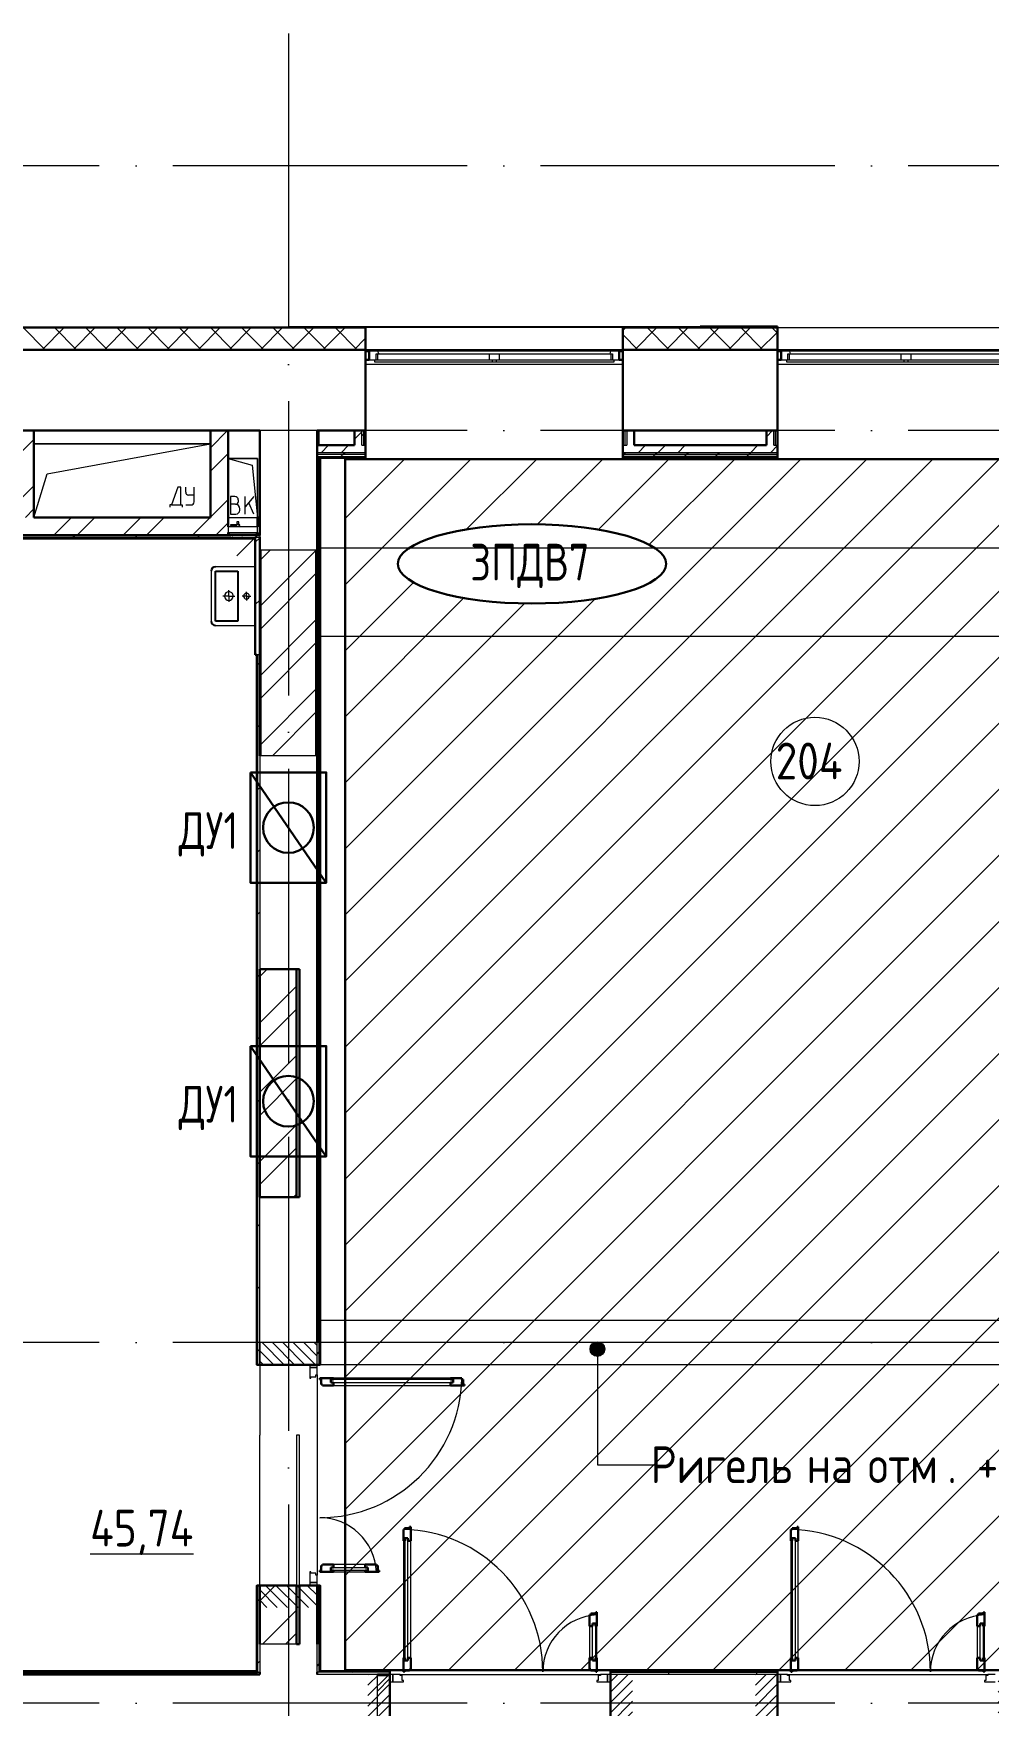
# Model space of a CAD drawing. Header units: millimetres. Extents: x -259809 to 472825, y -397243 to 31861.
# Drawn here: x 105243 to 111737, y -365179 to -353812 of the extents above; entities that cross this region are included whole.
import ezdxf

# ---------------------------------------------------------------- set-up
doc = ezdxf.new("R2010")
doc.units = ezdxf.units.MM
for name, pattern in [('ADSK_Линия сетки', [25, 20, -2.5, 0, -2.5]), ('ADSK_Сверху', [450, 300, -150]), ('ADSK_Штриховая_ш2 п1_5', [4.5, 3, -1.5])]:
    doc.linetypes.add(name, pattern=pattern)
for name, color, linetype, lineweight in [('_ Окна', 252, 'Continuous', 30), ('Аннотация', 252, 'Continuous', 18), ('Двери', 252, 'Continuous', 9), ('Линии', 7, 'Continuous', 9), ('лс', 5, 'Continuous', 30), ('Марки помещений', 252, 'Continuous', 20), ('Оборудование', 8, 'Continuous', 18), ('Ограждение', 252, 'Continuous', 9), ('Окна', 252, 'Continuous', 9), ('Оси', 252, 'Continuous', 9), ('Перекрытие', 252, 'Continuous', 18), ('Стены внутренние', 252, 'Continuous', 18), ('Стены наружные', 252, 'Continuous', 18), ('Стены штриховка', 7, 'Continuous', 9)]:
    doc.layers.add(name, color=color, linetype=linetype, lineweight=lineweight)
doc.layers.add('Двери открывание', color=7, linetype='Continuous', lineweight=9, true_color=0xc0c0c0)
doc.layers.add('СОТ', color=7, linetype='Continuous')
doc.layers.add('Узлы', color=252, linetype='Continuous')
doc.styles.add('GOST 2.304 type A', font='', dxfattribs={"height": 250})
doc.styles.add('GOST Common_2', font='', dxfattribs={"width": 0.9, "height": 250})
doc.styles.get('GOST 2.304 type A').set_extended_font_data('GOST 2.304 type A')
doc.styles.get('GOST Common_2').set_extended_font_data('GOST type B')

# ---------------------------------------------------------------- blocks, each defined once
blk = doc.blocks.new('2 этаж')
at = {"layer": 'Аннотация', "lineweight": 9, "true_color": 0x636466}
h = blk.add_hatch(color=251, dxfattribs=at)
edge = h.paths.add_edge_path()
edge.add_arc((108927, -10083), 50, 0, 360)
at = {"layer": 'Двери', "lineweight": 18, "true_color": 0x636466}
h = blk.add_hatch(dxfattribs=at)
h.set_pattern_fill('FP_2', color=251, angle=-90, style=0, pattern_type=2)
h.set_pattern_definition([(315, (106826.006, -10814.253), (35.3553, 35.3553), [])])
h.paths.add_polyline_path([(106631, -11823), (106631, -11839), (107021, -11839), (107021, -11689), (106631, -11689)])
h.paths.add_polyline_path([(106631, -10189), (107021, -10189), (107021, -10039), (106631, -10039)])
h = blk.add_hatch(dxfattribs=at)
h.set_pattern_fill('FP_2', color=251, style=0, pattern_type=2)
h.set_pattern_definition([(45, (108141.006, -12489.253), (-35.3553, 35.3553), [])])
h.paths.add_polyline_path([(109150, -12684), (109166, -12684), (109166, -12294), (109016, -12294), (109016, -12684)])
h.paths.add_polyline_path([(107516, -12684), (107516, -12294), (107366, -12294), (107366, -12684)])
h = blk.add_hatch(dxfattribs=at)
h.set_pattern_fill('FP_2', color=251, style=0, pattern_type=2)
h.set_pattern_definition([(45, (110776.005, -12489.253), (-35.3553, 35.3553), [])])
h.paths.add_polyline_path([(111785, -12684), (111801, -12684), (111801, -12294), (111651, -12294), (111651, -12684)])
h.paths.add_polyline_path([(110151, -12684), (110151, -12294), (110001, -12294), (110001, -12684)])
at = {"color": 251, "lineweight": 18, "true_color": 0x636466}
for p, q in [((106296, -3929), (105096, -3929)), ((105186, -4133), (106296, -3929)), ((106416, -4029), (106580, -4074)), ((106616, -4029), (106416, -4029)), ((106580, -4074), (106616, -4429)), ((106616, -4429), (106616, -4029)), ((105096, -4429), (105186, -4133)), ((106074, -4224), (106031, -4344)), ((106094, -4224), (106074, -4224)), ((106094, -4344), (106094, -4224)), ((106128, -4258), (106128, -4224)), ((106185, -4278), (106148, -4278)), ((106185, -4324), (106185, -4224)), ((106462, -4287), (106432, -4287)), ((106432, -4287), (106432, -4407)), ((106486, -4320), (106486, -4310)), ((106592, -4287), (106532, -4358)), ((106532, -4407), (106532, -4287)), ((106021, -4344), (106021, -4359)), ((106031, -4344), (106021, -4344)), ((106031, -4344), (106094, -4344)), ((106094, -4344), (106104, -4344)), ((106104, -4344), (106104, -4359)), ((106128, -4344), (106165, -4344)), ((106466, -4340), (106432, -4340)), ((106432, -4407), (106469, -4407)), ((106496, -4380), (106496, -4370)), ((106592, -4407), (106556, -4330))]:
    blk.add_line(p, q, dxfattribs=at)
for centre, radius, start, end in [((106148, -4258), 20, 180, 270), ((106462, -4310), 23.3, 0, 90), ((106165, -4324), 20, 270, 0), ((106466, -4320), 20, 270, 0), ((106466, -4370), 30, 0, 90), ((106469, -4380), 26.7, 270, 0)]:
    blk.add_arc(centre, radius, start, end, dxfattribs=at)
at = {"layer": '_ Окна', "color": 251, "true_color": 0x636466}
for p, q in [((107376, -3299), (107351, -3299)), ((107351, -3357), (107376, -3357)), ((107376, -3357), (107376, -3299)), ((109101, -3299), (109076, -3299)), ((109076, -3299), (109076, -3357)), ((109076, -3357), (109101, -3357)), ((110176, -3299), (110151, -3299)), ((110151, -3357), (110176, -3357)), ((110176, -3357), (110176, -3299))]:
    blk.add_line(p, q, dxfattribs=at)
at = {"layer": '_ Окна', "color": 251, "lineweight": 18, "true_color": 0x636466}
for p, q in [((107435, -3299), (107376, -3299)), ((107376, -3299), (107376, -3357)), ((107376, -3357), (107414, -3357)), ((107422, -3357), (107422, -3316)), ((107422, -3316), (107434, -3316)), ((107440, -3316), (107435, -3299)), ((109017, -3299), (109012, -3316)), ((109076, -3299), (109017, -3299)), ((109018, -3316), (109030, -3316)), ((109030, -3316), (109030, -3357)), ((109038, -3357), (109076, -3357)), ((109076, -3357), (109076, -3299)), ((110235, -3299), (110176, -3299)), ((110176, -3299), (110176, -3357)), ((110176, -3357), (110214, -3357)), ((110222, -3357), (110222, -3316)), ((110222, -3316), (110234, -3316)), ((110240, -3316), (110235, -3299))]:
    blk.add_line(p, q, dxfattribs=at)
at = {"layer": 'Аннотация', "color": 251, "lineweight": 9, "true_color": 0x636466}
for p, q in [((108927, -10083), (108927, -10869)), ((108927, -10869), (109312, -10869))]:
    blk.add_line(p, q, dxfattribs=at)
blk.add_circle((108927, -10083), 50, dxfattribs=at)
at = {"layer": 'Двери', "color": 251, "linetype": 'ADSK_Штриховая_ш2 п1_5', "true_color": 0x636466}
for p, q in [((106631, -10039), (106631, -10189)), ((107021, -10189), (107021, -10039)), ((106631, -10189), (107021, -10189)), ((107021, -11689), (106631, -11689)), ((106631, -11689), (106631, -11839)), ((107021, -11839), (107021, -11689)), ((107516, -12294), (107366, -12294)), ((107516, -12684), (107516, -12294)), ((109166, -12294), (109016, -12294)), ((109016, -12294), (109016, -12684)), ((110151, -12294), (110001, -12294)), ((110151, -12684), (110151, -12294))]:
    blk.add_line(p, q, dxfattribs=at)
at = {"layer": 'Двери', "color": 251, "true_color": 0x636466}
for p, q in [((107021, -10189), (106971, -10189)), ((106971, -10189), (106971, -10209)), ((106971, -10209), (107021, -10209)), ((107021, -10209), (106971, -10209)), ((106971, -10209), (106971, -10281)), ((107021, -10209), (107021, -10189)), ((107021, -10258), (107021, -10209)), ((106971, -10281), (106979, -10281)), ((106979, -10281), (106979, -10272)), ((106979, -10272), (107013, -10272)), ((107013, -10272), (107013, -10258)), ((107013, -10258), (107021, -10258)), ((107115, -10290), (107115, -10311)), ((107947, -10290), (107115, -10290)), ((107115, -10311), (107947, -10311)), ((107929, -10281), (107133, -10281)), ((107133, -10331), (107929, -10331)), ((107947, -10311), (107947, -10290)), ((107608, -11386), (107608, -12182)), ((107617, -11368), (107617, -12200)), ((107638, -11368), (107617, -11368)), ((107638, -12200), (107638, -11368)), ((107658, -12182), (107658, -11386)), ((110243, -11386), (110243, -12182)), ((110252, -11368), (110252, -12200)), ((110273, -11368), (110252, -11368)), ((110273, -12200), (110273, -11368)), ((110293, -12182), (110293, -11386)), ((107115, -11567), (107367, -11567)), ((107115, -11588), (107115, -11567)), ((107367, -11588), (107115, -11588)), ((107349, -11547), (107133, -11547)), ((107367, -11567), (107367, -11588)), ((106979, -11597), (106971, -11597)), ((106971, -11597), (106971, -11669)), ((107021, -11669), (106971, -11669)), ((106971, -11669), (106971, -11689)), ((106971, -11669), (107021, -11669)), ((106971, -11689), (107021, -11689)), ((106979, -11606), (106979, -11597)), ((107013, -11606), (106979, -11606)), ((107013, -11620), (107013, -11606)), ((107021, -11620), (107013, -11620)), ((107021, -11669), (107021, -11620)), ((107021, -11689), (107021, -11669)), ((107133, -11597), (107349, -11597)), ((108874, -11966), (108874, -12182)), ((108894, -12200), (108894, -11948)), ((108894, -11948), (108915, -11948)), ((108915, -11948), (108915, -12200)), ((108924, -12182), (108924, -11966)), ((111509, -11966), (111509, -12182)), ((111529, -12200), (111529, -11948)), ((111529, -11948), (111550, -11948)), ((111550, -11948), (111550, -12200)), ((111559, -12182), (111559, -11966)), ((107617, -12200), (107638, -12200)), ((108915, -12200), (108894, -12200)), ((110252, -12200), (110273, -12200)), ((111550, -12200), (111529, -12200)), ((107516, -12294), (107516, -12344)), ((107536, -12294), (107516, -12294)), ((107516, -12344), (107536, -12344)), ((107536, -12344), (107536, -12294)), ((107585, -12294), (107536, -12294)), ((107536, -12294), (107536, -12344)), ((107536, -12344), (107608, -12344)), ((107585, -12302), (107585, -12294)), ((107599, -12302), (107585, -12302)), ((107599, -12336), (107599, -12302)), ((107608, -12336), (107599, -12336)), ((107608, -12344), (107608, -12336)), ((108933, -12336), (108924, -12336)), ((108924, -12336), (108924, -12344)), ((108924, -12344), (108996, -12344)), ((108947, -12302), (108933, -12302)), ((108933, -12302), (108933, -12336)), ((108947, -12294), (108947, -12302)), ((108996, -12294), (108947, -12294)), ((109016, -12294), (108996, -12294)), ((108996, -12294), (108996, -12344)), ((108996, -12344), (108996, -12294)), ((108996, -12344), (109016, -12344)), ((109016, -12344), (109016, -12294)), ((110151, -12294), (110151, -12344)), ((110171, -12294), (110151, -12294)), ((110151, -12344), (110171, -12344)), ((110171, -12344), (110171, -12294)), ((110220, -12294), (110171, -12294)), ((110171, -12294), (110171, -12344)), ((110171, -12344), (110243, -12344)), ((110220, -12302), (110220, -12294)), ((110234, -12302), (110220, -12302)), ((110234, -12336), (110234, -12302)), ((110243, -12336), (110234, -12336)), ((110243, -12344), (110243, -12336)), ((111568, -12336), (111559, -12336)), ((111559, -12336), (111559, -12344)), ((111559, -12344), (111631, -12344)), ((111582, -12302), (111568, -12302)), ((111568, -12302), (111568, -12336)), ((111582, -12294), (111582, -12302)), ((111631, -12294), (111582, -12294))]:
    blk.add_line(p, q, dxfattribs=at)
at = {"layer": 'Двери', "color": 251, "lineweight": 30, "true_color": 0x636466}
for p, q in [((107133, -10281), (107039, -10281)), ((107039, -10281), (107039, -10289)), ((107039, -10289), (107048, -10289)), ((107048, -10289), (107048, -10323)), ((107048, -10323), (107057, -10323)), ((107057, -10323), (107057, -10331)), ((107057, -10331), (107133, -10331)), ((107115, -10290), (107133, -10290)), ((107115, -10311), (107115, -10290)), ((107133, -10311), (107115, -10311)), ((107133, -10290), (107133, -10281)), ((107133, -10331), (107133, -10311)), ((108005, -10281), (107929, -10281)), ((107929, -10290), (107929, -10281)), ((107947, -10290), (107929, -10290)), ((107929, -10311), (107947, -10311)), ((107929, -10331), (107929, -10311)), ((107929, -10331), (108023, -10331)), ((107947, -10311), (107947, -10290)), ((108005, -10289), (108005, -10281)), ((108014, -10289), (108005, -10289)), ((108014, -10323), (108014, -10289)), ((108023, -10323), (108014, -10323)), ((108023, -10331), (108023, -10323)), ((107616, -11310), (107608, -11310)), ((107608, -11310), (107608, -11386)), ((107650, -11301), (107616, -11301)), ((107616, -11301), (107616, -11310)), ((107658, -11292), (107650, -11292)), ((107650, -11292), (107650, -11301)), ((107658, -11386), (107658, -11292)), ((110251, -11310), (110243, -11310)), ((110243, -11310), (110243, -11386)), ((110285, -11301), (110251, -11301)), ((110251, -11301), (110251, -11310)), ((110293, -11292), (110285, -11292)), ((110285, -11292), (110285, -11301)), ((110293, -11386), (110293, -11292)), ((107617, -11386), (107608, -11386)), ((107617, -11368), (107617, -11386)), ((107638, -11368), (107617, -11368)), ((107638, -11386), (107638, -11368)), ((107658, -11386), (107638, -11386)), ((110252, -11386), (110243, -11386)), ((110252, -11368), (110252, -11386)), ((110273, -11368), (110252, -11368)), ((110273, -11386), (110273, -11368)), ((110293, -11386), (110273, -11386)), ((107048, -11589), (107039, -11589)), ((107039, -11589), (107039, -11597)), ((107048, -11555), (107048, -11589)), ((107057, -11555), (107048, -11555)), ((107133, -11547), (107057, -11547)), ((107057, -11547), (107057, -11555)), ((107133, -11567), (107115, -11567)), ((107115, -11567), (107115, -11588)), ((107115, -11588), (107133, -11588)), ((107133, -11547), (107133, -11567)), ((107133, -11588), (107133, -11597)), ((107425, -11547), (107349, -11547)), ((107349, -11547), (107349, -11567)), ((107349, -11567), (107367, -11567)), ((107349, -11588), (107349, -11597)), ((107367, -11588), (107349, -11588)), ((107367, -11567), (107367, -11588)), ((107425, -11555), (107425, -11547)), ((107434, -11555), (107425, -11555)), ((107434, -11589), (107434, -11555)), ((107443, -11589), (107434, -11589)), ((107443, -11597), (107443, -11589)), ((107039, -11597), (107133, -11597)), ((107349, -11597), (107443, -11597)), ((108882, -11890), (108874, -11890)), ((108874, -11890), (108874, -11966)), ((108916, -11881), (108882, -11881)), ((108882, -11881), (108882, -11890)), ((108924, -11872), (108916, -11872)), ((108916, -11872), (108916, -11881)), ((108924, -11966), (108924, -11872)), ((111517, -11890), (111509, -11890)), ((111509, -11890), (111509, -11966)), ((111551, -11881), (111517, -11881)), ((111517, -11881), (111517, -11890)), ((111559, -11872), (111551, -11872)), ((111551, -11872), (111551, -11881)), ((111559, -11966), (111559, -11872)), ((108874, -11966), (108894, -11966)), ((108894, -11966), (108894, -11948)), ((108894, -11948), (108915, -11948)), ((108915, -11948), (108915, -11966)), ((108915, -11966), (108924, -11966)), ((111509, -11966), (111529, -11966)), ((111529, -11966), (111529, -11948)), ((111529, -11948), (111550, -11948)), ((111550, -11948), (111550, -11966)), ((111550, -11966), (111559, -11966)), ((107608, -12182), (107608, -12276)), ((107617, -12182), (107608, -12182)), ((107608, -12276), (107616, -12276)), ((107616, -12276), (107616, -12267)), ((107616, -12267), (107650, -12267)), ((107617, -12200), (107617, -12182)), ((107638, -12200), (107617, -12200)), ((107638, -12182), (107638, -12200)), ((107658, -12182), (107638, -12182)), ((107650, -12267), (107650, -12258)), ((107650, -12258), (107658, -12258)), ((107658, -12258), (107658, -12182)), ((108874, -12182), (108874, -12258)), ((108874, -12182), (108894, -12182)), ((108874, -12258), (108882, -12258)), ((108882, -12258), (108882, -12267)), ((108882, -12267), (108916, -12267)), ((108894, -12182), (108894, -12200)), ((108894, -12200), (108915, -12200)), ((108915, -12182), (108924, -12182)), ((108915, -12200), (108915, -12182)), ((108916, -12267), (108916, -12276)), ((108916, -12276), (108924, -12276)), ((108924, -12276), (108924, -12182)), ((110243, -12182), (110243, -12276)), ((110252, -12182), (110243, -12182)), ((110243, -12276), (110251, -12276)), ((110251, -12276), (110251, -12267)), ((110251, -12267), (110285, -12267)), ((110252, -12200), (110252, -12182)), ((110273, -12200), (110252, -12200)), ((110273, -12182), (110273, -12200)), ((110293, -12182), (110273, -12182)), ((110285, -12267), (110285, -12258)), ((110285, -12258), (110293, -12258)), ((110293, -12258), (110293, -12182)), ((111509, -12182), (111509, -12258)), ((111509, -12182), (111529, -12182)), ((111509, -12258), (111517, -12258)), ((111517, -12258), (111517, -12267)), ((111517, -12267), (111551, -12267)), ((111529, -12182), (111529, -12200)), ((111529, -12200), (111550, -12200)), ((111550, -12182), (111559, -12182)), ((111550, -12200), (111550, -12182)), ((111551, -12267), (111551, -12276)), ((111551, -12276), (111559, -12276)), ((111559, -12276), (111559, -12182))]:
    blk.add_line(p, q, dxfattribs=at)
at = {"layer": 'Двери открывание', "color": 251, "true_color": 0x636466}
for centre, radius, start, end in [((107039, -10263), 966, 270, 358.9323), ((107039, -11615), 386, 2.6728, 90), ((107590, -12276), 966, 0, 88.9323), ((110225, -12276), 966, 0, 88.9323), ((108942, -12276), 386, 92.6728, 180), ((111577, -12276), 386, 92.6728, 180)]:
    blk.add_arc(centre, radius, start, end, dxfattribs=at)
at = {"layer": 'Линии', "color": 251, "linetype": 'ADSK_Сверху', "ltscale": 100, "true_color": 0x636466}
for p, q in [((117881, -9889), (107016, -9889)), ((117881, -10189), (107016, -10189))]:
    blk.add_line(p, q, dxfattribs=at)
at = {"layer": 'Марки помещений', "color": 251, "true_color": 0x636466}
blk.add_circle((110406, -6088), 300, dxfattribs=at)
at = {"layer": 'Оборудование', "color": 251, "true_color": 0x636466}
for p, q in [((106416, -4494), (106416, -4531)), ((106616, -4494), (106416, -4494)), ((106417, -4532), (106615, -4532)), ((106423, -4532), (106423, -4541)), ((106424, -4542), (106608, -4542)), ((106432, -4479), (106432, -4484)), ((106478, -4479), (106432, -4479)), ((106432, -4484), (106478, -4484)), ((106435, -4544), (106435, -4549)), ((106444, -4543), (106444, -4541)), ((106444, -4543), (106444, -4541)), ((106473, -4478), (106473, -4494)), ((106492, -4478), (106473, -4478)), ((106476, -4476), (106474, -4478)), ((106476, -4459), (106476, -4476)), ((106489, -4459), (106476, -4459)), ((106489, -4476), (106476, -4476)), ((106496, -4479), (106487, -4479)), ((106487, -4484), (106496, -4484)), ((106489, -4476), (106489, -4459)), ((106491, -4478), (106489, -4476)), ((106492, -4494), (106492, -4478)), ((106496, -4484), (106496, -4479)), ((106588, -4541), (106588, -4543)), ((106588, -4543), (106588, -4541)), ((106597, -4549), (106597, -4544)), ((106609, -4541), (106609, -4532)), ((106616, -4531), (106616, -4494)), ((106435, -4549), (106597, -4549)), ((106444, -4549), (106444, -4551)), ((106444, -4551), (106448, -4551)), ((106509, -4551), (106448, -4551)), ((106616, -4549), (106475, -4691)), ((106509, -4551), (106513, -4551)), ((106513, -4551), (106513, -4549))]:
    blk.add_line(p, q, dxfattribs=at)
for points, knots in [([(106416, -4531), (106416, -4531), (106416, -4531), (106416, -4531), (106416, -4531), (106416, -4531), (106417, -4531), (106417, -4532), (106417, -4532), (106417, -4532)], [0, 0, 0, 0, 0.166667, 0.333333, 0.458333, 0.583333, 0.708333, 0.833333, 1, 1, 1, 1]), ([(106423, -4541), (106423, -4541), (106423, -4542), (106423, -4542), (106423, -4542), (106423, -4542), (106423, -4542), (106424, -4542), (106424, -4542), (106424, -4542), (106424, -4542)], [0, 0, 0, 0, 0.166667, 0.333333, 0.458333, 0.583333, 0.666667, 0.75, 0.833333, 1, 1, 1, 1]), ([(106433, -4542), (106434, -4542), (106434, -4542), (106434, -4542), (106434, -4542), (106434, -4543), (106435, -4543), (106435, -4543), (106435, -4543), (106435, -4543), (106435, -4543), (106435, -4544), (106435, -4544)], [0, 0, 0, 0, 0.166667, 0.25, 0.333333, 0.416667, 0.5, 0.583333, 0.666667, 0.75, 0.833333, 1, 1, 1, 1]), ([(106597, -4544), (106597, -4544), (106597, -4543), (106597, -4543), (106597, -4543), (106597, -4543), (106597, -4543), (106598, -4543), (106598, -4542), (106598, -4542), (106598, -4542), (106598, -4542), (106599, -4542)], [-1, -1, -1, -1, -0.833333, -0.75, -0.666667, -0.583333, -0.5, -0.416667, -0.333333, -0.25, -0.166667, 0, 0, 0, 0]), ([(106608, -4542), (106608, -4542), (106608, -4542), (106608, -4542), (106609, -4542), (106609, -4542), (106609, -4542), (106609, -4542), (106609, -4542), (106609, -4541), (106609, -4541)], [-1, -1, -1, -1, -0.833333, -0.75, -0.666667, -0.583333, -0.458333, -0.333333, -0.166667, 0, 0, 0, 0]), ([(106615, -4532), (106615, -4532), (106615, -4532), (106615, -4531), (106616, -4531), (106616, -4531), (106616, -4531), (106616, -4531), (106616, -4531), (106616, -4531)], [-1, -1, -1, -1, -0.833333, -0.75, -0.583333, -0.458333, -0.333333, -0.166667, 0, 0, 0, 0])]:
    blk.add_open_spline(points, degree=3, knots=knots, dxfattribs=at)
at = {"layer": 'Ограждение', "color": 251, "true_color": 0x636466}
for p, q in [((109101, -3389), (107351, -3389)), ((111901, -3389), (110151, -3389)), ((107036, -3939), (107036, -3839)), ((100876, -4574), (106601, -4574)), ((114741, -4639), (107041, -4639)), ((114741, -5239), (107041, -5239)), ((107046, -10039), (107046, -5239)), ((106606, -5364), (106606, -10189)), ((107046, -10039), (107041, -10039)), ((107041, -10039), (107046, -10039)), ((107046, -10189), (107046, -10039)), ((106611, -10189), (106606, -10189)), ((107046, -10189), (107041, -10189)), ((106606, -11689), (106611, -11689)), ((106606, -11689), (106606, -12269)), ((107041, -11689), (107046, -11689)), ((107046, -12269), (107046, -11689)), ((106606, -12269), (100876, -12269)), ((106611, -12274), (106606, -12269)), ((107041, -12274), (107046, -12269)), ((107516, -12269), (107046, -12269)), ((107516, -12269), (107516, -12274)), ((109024, -12274), (109024, -12269)), ((110141, -12269), (109024, -12269)), ((110141, -12269), (110141, -12274))]:
    blk.add_line(p, q, dxfattribs=at)
at = {"layer": 'Окна', "color": 251, "true_color": 0x636466}
for p, q in [((107414, -3357), (108211, -3357)), ((107414, -3374), (107414, -3357)), ((108211, -3374), (107414, -3374)), ((107434, -3316), (108191, -3316)), ((107434, -3357), (107434, -3316)), ((109017, -3299), (107435, -3299)), ((108191, -3316), (108261, -3316)), ((108191, -3316), (108191, -3357)), ((108211, -3357), (108241, -3357)), ((108211, -3357), (108211, -3374)), ((108241, -3374), (108211, -3374)), ((108241, -3357), (109038, -3357)), ((108241, -3374), (108241, -3357)), ((109038, -3374), (108241, -3374)), ((108261, -3316), (109018, -3316)), ((108261, -3357), (108261, -3316)), ((109018, -3316), (109018, -3357)), ((109038, -3357), (109038, -3374)), ((110214, -3357), (111011, -3357)), ((110214, -3374), (110214, -3357)), ((111011, -3374), (110214, -3374)), ((110234, -3316), (110991, -3316)), ((110234, -3357), (110234, -3316)), ((111817, -3299), (110235, -3299)), ((110991, -3316), (111061, -3316)), ((110991, -3316), (110991, -3357)), ((111011, -3357), (111041, -3357)), ((111011, -3357), (111011, -3374)), ((111041, -3374), (111011, -3374)), ((111041, -3357), (111838, -3357)), ((111041, -3374), (111041, -3357)), ((111838, -3374), (111041, -3374)), ((111061, -3316), (111818, -3316)), ((111061, -3357), (111061, -3316))]:
    blk.add_line(p, q, dxfattribs=at)
at = {"layer": 'Оси', "color": 251, "linetype": 'ADSK_Линия сетки', "ltscale": 100, "true_color": 0x636466}
for p, q in [((106826, -1139), (106826, -32265)), ((170543, -2039), (93566, -2039)), ((170543, -3839), (93566, -3839)), ((170543, -10039), (93566, -10039)), ((170543, -12489), (93566, -12489))]:
    blk.add_line(p, q, dxfattribs=at)
at = {"layer": 'Перекрытие', "color": 251, "ltscale": 100, "true_color": 0x636466}
for p, q in [((105096, -3929), (106296, -3929)), ((106416, -4029), (106616, -4029)), ((106616, -4029), (106616, -4429)), ((112101, -10039), (107046, -10039)), ((106881, -11689), (106901, -11689))]:
    blk.add_line(p, q, dxfattribs=at)
at = {"layer": 'Стены внутренние', "color": 251, "lineweight": 30, "true_color": 0x636466}
for p, q in [((107351, -3137), (99974, -3137)), ((107351, -3289), (107351, -3137)), ((109626, -3137), (109101, -3137)), ((109101, -3137), (109101, -3289)), ((110151, -3289), (110151, -3137)), ((107351, -3289), (100126, -3289)), ((100126, -3289), (107351, -3289)), ((107351, -3839), (107351, -3289)), ((110151, -3289), (109101, -3289)), ((109101, -3289), (109101, -3839)), ((109101, -3289), (110151, -3289)), ((110151, -3839), (110151, -3289)), ((105096, -3839), (106296, -3839)), ((106416, -3839), (106631, -3839)), ((106631, -3839), (106631, -4429)), ((107021, -3839), (107276, -3839)), ((107021, -3939), (107021, -3839)), ((109176, -3839), (110076, -3839)), ((106631, -4649), (106636, -4649)), ((107016, -4649), (107021, -4649)), ((106636, -6049), (106631, -6049)), ((107021, -6049), (107016, -6049)), ((106631, -7499), (106901, -7499)), ((106901, -7499), (106901, -9049)), ((106901, -9049), (106631, -9049)), ((106631, -10189), (107021, -10189)), ((106901, -11689), (106901, -12089)), ((107021, -11689), (106901, -11689)), ((107021, -12089), (107021, -11689)), ((106901, -12089), (106881, -12089)), ((106631, -12279), (106631, -12294)), ((107021, -12294), (107021, -12279)), ((107431, -12299), (107431, -12294)), ((109016, -12294), (109016, -12684)), ((110151, -12684), (110151, -12294))]:
    blk.add_line(p, q, dxfattribs=at)
at = {"layer": 'Стены внутренние', "color": 251, "linetype": 'Continuous', "lineweight": 9, "true_color": 0x636466}
for p, q in [((105173, -3289), (105023, -3139)), ((105151, -3289), (105301, -3139)), ((105385, -3289), (105235, -3139)), ((105363, -3289), (105513, -3139)), ((105406, -3137), (105406, -3138)), ((105597, -3289), (105447, -3139)), ((105576, -3289), (105726, -3139)), ((105641, -3137), (105640, -3139)), ((105809, -3289), (105659, -3139)), ((105724, -3139), (105723, -3137)), ((105788, -3289), (105938, -3139)), ((106021, -3289), (105871, -3139)), ((106000, -3289), (106150, -3139)), ((106233, -3289), (106083, -3139)), ((106212, -3289), (106362, -3139)), ((106446, -3289), (106296, -3139)), ((106424, -3289), (106574, -3139)), ((106462, -3137), (106461, -3139)), ((106658, -3289), (106508, -3139)), ((106636, -3289), (106786, -3139)), ((106870, -3289), (106720, -3139)), ((106848, -3289), (106998, -3139)), ((107082, -3289), (106932, -3139)), ((107061, -3289), (107211, -3139)), ((107132, -3139), (107130, -3137)), ((107294, -3289), (107144, -3139)), ((109103, -3156), (109120, -3139)), ((109182, -3289), (109332, -3139)), ((109415, -3289), (109265, -3139)), ((109278, -3137), (109276, -3139)), ((109394, -3289), (109544, -3139)), ((109627, -3289), (109477, -3139)), ((109512, -3137), (109511, -3139)), ((109595, -3139), (109594, -3137)), ((109606, -3289), (109756, -3139)), ((109840, -3289), (109690, -3139)), ((109818, -3289), (109968, -3139)), ((110052, -3289), (109902, -3139)), ((110030, -3289), (110149, -3171)), ((110149, -3174), (110114, -3139)), ((107273, -3289), (107349, -3213)), ((109203, -3289), (109103, -3189))]:
    blk.add_line(p, q, dxfattribs=at)
at = {"layer": 'Стены внутренние', "color": 251, "true_color": 0x636466}
for p, q in [((110151, -3137), (111901, -3137)), ((109101, -3289), (107351, -3289)), ((111901, -3289), (110151, -3289)), ((106631, -4549), (106631, -4564)), ((106636, -4649), (107016, -4649)), ((106631, -6049), (106631, -7499)), ((107016, -6049), (106636, -6049)), ((107021, -10189), (107021, -10039)), ((106631, -10189), (106631, -10669)), ((107021, -10258), (107021, -11620)), ((106901, -10669), (106881, -10669)), ((106901, -11689), (106901, -10669)), ((106881, -12089), (106631, -12089)), ((106631, -12089), (106631, -12279)), ((107021, -12279), (107021, -12089)), ((107431, -12294), (107021, -12294)), ((107431, -12679), (107431, -12299)), ((107585, -12294), (108947, -12294)), ((110151, -12294), (109016, -12294)), ((110220, -12294), (111582, -12294))]:
    blk.add_line(p, q, dxfattribs=at)
at = {"layer": 'Стены наружные', "color": 251, "true_color": 0x636466}
for p, q in [((106826, -3132), (109626, -3132)), ((106826, -3137), (106826, -3132)), ((107351, -3132), (107351, -3137)), ((109101, -3137), (107351, -3137)), ((109101, -3137), (109101, -3132)), ((107029, -3839), (107029, -3854)), ((107036, -3854), (107029, -3854)), ((106416, -4429), (106616, -4429)), ((106631, -10189), (106631, -9049)), ((106631, -11689), (106631, -10669)), ((106881, -10669), (106881, -11689))]:
    blk.add_line(p, q, dxfattribs=at)
at = {"layer": 'Стены наружные', "color": 251, "lineweight": 30, "true_color": 0x636466}
for p, q in [((110151, -3132), (109626, -3132)), ((109626, -3132), (109626, -3137)), ((109626, -3137), (110151, -3137)), ((110151, -3137), (110151, -3132)), ((105096, -3839), (104976, -3839)), ((105096, -4429), (105096, -3839)), ((106296, -3839), (106296, -4429)), ((106416, -3839), (106296, -3839)), ((106416, -4494), (106416, -3839)), ((107276, -3839), (107276, -3939)), ((107351, -3839), (107276, -3839)), ((107351, -4024), (107351, -3839)), ((109101, -3839), (109101, -4024)), ((109176, -3839), (109101, -3839)), ((109176, -3939), (109176, -3839)), ((110076, -3839), (110076, -3939)), ((110151, -3839), (110076, -3839)), ((110151, -4024), (110151, -3839)), ((107021, -3939), (107021, -10039)), ((107276, -3939), (107021, -3939)), ((110076, -3939), (109176, -3939)), ((107036, -4019), (107041, -4019)), ((107036, -10039), (107036, -4019)), ((107041, -10189), (107041, -4024)), ((107041, -4024), (107351, -4024)), ((109101, -4024), (110151, -4024)), ((106296, -4429), (105096, -4429)), ((106631, -4429), (106616, -4429)), ((106616, -4429), (106616, -4494)), ((106631, -4549), (106631, -4429)), ((106416, -4549), (106416, -4531)), ((106616, -4531), (106616, -4549)), ((106435, -4549), (100851, -4549)), ((100861, -4569), (106601, -4569)), ((106631, -4549), (106597, -4549)), ((106601, -4569), (106601, -5364)), ((106631, -6049), (106631, -4564)), ((106636, -4649), (106636, -6049)), ((107016, -6049), (107016, -4649)), ((106601, -5364), (106611, -5364)), ((106611, -5364), (106611, -10189)), ((106631, -7499), (106631, -9049)), ((106881, -9049), (106881, -7499)), ((106611, -10189), (106631, -10189)), ((107021, -10189), (107041, -10189)), ((106881, -11689), (106611, -11689)), ((106611, -11689), (106611, -12274)), ((106631, -11689), (106631, -12089)), ((106881, -12089), (106881, -11689)), ((107041, -11689), (107021, -11689)), ((107041, -12274), (107041, -11689)), ((106611, -12274), (100861, -12274)), ((106616, -12274), (106616, -12279)), ((107036, -12279), (107036, -12274)), ((107516, -12274), (107041, -12274)), ((107516, -12294), (107516, -12274)), ((110151, -12274), (109016, -12274)), ((109016, -12274), (109016, -12294)), ((110151, -12294), (110151, -12274)), ((100851, -12294), (106631, -12294)), ((106616, -12279), (100856, -12279)), ((107431, -12294), (107516, -12294)), ((107516, -12299), (107431, -12299)), ((107516, -12679), (107516, -12299))]:
    blk.add_line(p, q, dxfattribs=at)
at = {"layer": 'Стены наружные', "color": 251, "linetype": 'Continuous', "lineweight": 9, "true_color": 0x636466}
for p, q in [((106296, -3957), (106413, -3839)), ((107276, -3897), (107326, -3847)), ((107326, -3872), (107339, -3860)), ((107339, -3860), (107351, -3847)), ((110076, -3881), (110118, -3839)), ((104976, -4019), (105096, -3899)), ((107049, -3989), (107099, -3939)), ((107184, -3989), (107234, -3939)), ((109204, -3989), (109254, -3939)), ((109339, -3989), (109389, -3939)), ((109474, -3989), (109524, -3939)), ((109968, -3989), (110018, -3939)), ((110103, -3989), (110151, -3941)), ((106296, -4114), (106416, -3994)), ((107036, -4021), (107038, -4019)), ((107036, -4092), (107041, -4087)), ((107103, -4024), (107108, -4019)), ((107174, -4024), (107179, -4019)), ((107179, -4019), (107184, -4014)), ((107184, -4014), (107197, -4002)), ((107197, -4002), (107209, -3989)), ((107245, -4024), (107250, -4019)), ((107315, -4024), (107320, -4019)), ((109101, -4006), (109106, -4002)), ((109106, -4002), (109118, -3989)), ((109154, -4024), (109159, -4019)), ((109225, -4024), (109230, -4019)), ((109295, -4024), (109300, -4019)), ((109300, -4019), (109305, -4014)), ((109305, -4014), (109318, -4002)), ((109318, -4002), (109330, -3989)), ((109366, -4024), (109371, -4019)), ((109437, -4024), (109442, -4019)), ((109508, -4024), (109513, -4019)), ((109518, -4014), (109530, -4002)), ((109530, -4002), (109543, -3989)), ((109578, -4024), (109583, -4019)), ((109649, -4024), (109654, -4019)), ((109720, -4024), (109725, -4019)), ((109725, -4019), (109730, -4014)), ((109730, -4014), (109742, -4002)), ((109742, -4002), (109755, -3989)), ((109790, -4024), (109795, -4019)), ((109861, -4024), (109866, -4019)), ((109932, -4024), (109937, -4019)), ((109942, -4014), (109954, -4002)), ((109954, -4002), (109967, -3989)), ((110002, -4024), (110007, -4019)), ((110073, -4024), (110078, -4019)), ((110144, -4024), (110149, -4019)), ((110149, -4019), (110151, -4017)), ((107036, -4162), (107041, -4157)), ((104976, -4334), (105096, -4214)), ((106296, -4428), (106416, -4308)), ((107036, -4233), (107041, -4228)), ((107036, -4304), (107041, -4299)), ((105038, -4429), (105096, -4371)), ((105232, -4549), (105352, -4429)), ((105389, -4549), (105509, -4429)), ((105703, -4549), (105823, -4429)), ((105861, -4549), (105981, -4429)), ((106175, -4549), (106295, -4429)), ((107036, -4374), (107041, -4369)), ((106332, -4549), (106416, -4465)), ((107036, -4445), (107041, -4440)), ((107036, -4516), (107041, -4511)), ((105144, -4569), (105149, -4564)), ((105215, -4569), (105220, -4564)), ((105286, -4569), (105291, -4564)), ((105356, -4569), (105361, -4564)), ((105361, -4564), (105376, -4549)), ((105427, -4569), (105432, -4564)), ((105498, -4569), (105503, -4564)), ((105568, -4569), (105573, -4564)), ((105639, -4569), (105644, -4564)), ((105710, -4569), (105715, -4564)), ((105781, -4569), (105786, -4564)), ((105786, -4564), (105801, -4549)), ((105851, -4569), (105856, -4564)), ((105922, -4569), (105927, -4564)), ((105993, -4569), (105998, -4564)), ((106063, -4569), (106068, -4564)), ((106134, -4569), (106139, -4564)), ((106205, -4569), (106210, -4564)), ((106210, -4564), (106225, -4549)), ((106275, -4569), (106280, -4564)), ((106346, -4569), (106351, -4564)), ((106417, -4569), (106422, -4564)), ((106488, -4569), (106493, -4564)), ((106558, -4569), (106563, -4564)), ((106601, -4597), (106631, -4567)), ((106636, -4717), (106704, -4649)), ((106636, -5031), (107016, -4651)), ((107036, -4587), (107041, -4582)), ((107036, -4657), (107041, -4652)), ((107036, -4728), (107041, -4723)), ((106636, -5188), (107016, -4808)), ((107036, -4799), (107041, -4794)), ((107036, -4869), (107041, -4864)), ((106601, -5022), (106631, -4992)), ((107036, -4940), (107041, -4935)), ((107036, -5011), (107041, -5006)), ((107036, -5082), (107041, -5077)), ((106636, -5503), (107016, -5123)), ((107036, -5152), (107041, -5147)), ((107036, -5223), (107041, -5218)), ((106636, -5660), (107016, -5280)), ((107036, -5294), (107041, -5289)), ((106611, -5365), (106612, -5364)), ((106611, -5436), (106616, -5431)), ((106616, -5431), (106631, -5416)), ((107036, -5364), (107041, -5359)), ((107036, -5435), (107041, -5430)), ((106611, -5507), (106616, -5502)), ((107036, -5506), (107041, -5501)), ((106611, -5577), (106616, -5572)), ((106611, -5648), (106616, -5643)), ((106636, -5974), (107016, -5594)), ((107036, -5577), (107041, -5572)), ((107036, -5647), (107041, -5642)), ((106611, -5719), (106616, -5714)), ((106611, -5789), (106616, -5784)), ((106718, -6049), (107016, -5751)), ((107036, -5718), (107041, -5713)), ((107036, -5789), (107041, -5784)), ((106611, -5860), (106616, -5855)), ((106616, -5855), (106631, -5840)), ((107036, -5859), (107041, -5854)), ((106611, -5931), (106616, -5926)), ((106611, -6002), (106616, -5997)), ((107036, -5930), (107041, -5925)), ((107036, -6001), (107041, -5996)), ((106611, -6072), (106616, -6067)), ((106611, -6143), (106616, -6138)), ((107036, -6071), (107041, -6066)), ((107036, -6142), (107041, -6137)), ((106611, -6214), (106616, -6209)), ((107036, -6213), (107041, -6208)), ((106611, -6284), (106616, -6279)), ((106611, -6355), (106616, -6350)), ((106616, -6279), (106631, -6264)), ((107036, -6284), (107041, -6279)), ((107036, -6354), (107041, -6349)), ((106611, -6426), (106616, -6421)), ((107036, -6425), (107041, -6420)), ((106611, -6496), (106616, -6491)), ((106611, -6567), (106616, -6562)), ((107036, -6496), (107041, -6491)), ((107036, -6566), (107041, -6561)), ((106611, -6638), (106616, -6633)), ((106611, -6709), (106616, -6704)), ((106616, -6704), (106631, -6689)), ((107036, -6637), (107041, -6632)), ((107036, -6708), (107041, -6703)), ((106611, -6779), (106616, -6774)), ((107036, -6779), (107041, -6774)), ((106611, -6850), (106616, -6845)), ((106611, -6921), (106616, -6916)), ((107036, -6849), (107041, -6844)), ((107036, -6920), (107041, -6915)), ((106611, -6991), (106616, -6986)), ((107036, -6991), (107041, -6986)), ((106611, -7062), (106616, -7057)), ((106611, -7133), (106616, -7128)), ((106616, -7128), (106631, -7113)), ((107036, -7061), (107041, -7056)), ((107036, -7132), (107041, -7127)), ((106611, -7204), (106616, -7199)), ((106611, -7274), (106616, -7269)), ((107036, -7203), (107041, -7198)), ((107036, -7274), (107041, -7269)), ((106611, -7345), (106616, -7340)), ((107036, -7344), (107041, -7339)), ((106611, -7416), (106616, -7411)), ((106611, -7486), (106616, -7481)), ((106631, -7551), (106682, -7499)), ((107036, -7415), (107041, -7410)), ((107036, -7486), (107041, -7481)), ((106611, -7557), (106616, -7552)), ((106616, -7552), (106631, -7537)), ((106631, -7865), (106881, -7615)), ((107036, -7556), (107041, -7551)), ((106611, -7628), (106616, -7623)), ((106611, -7699), (106616, -7694)), ((107036, -7627), (107041, -7622)), ((107036, -7698), (107041, -7693)), ((106611, -7769), (106616, -7764)), ((106611, -7840), (106616, -7835)), ((106631, -8022), (106881, -7772)), ((107036, -7769), (107041, -7764)), ((107036, -7839), (107041, -7834)), ((106611, -7911), (106616, -7906)), ((107036, -7910), (107041, -7905)), ((106611, -7981), (106616, -7976)), ((106611, -8052), (106616, -8047)), ((106616, -7976), (106631, -7961)), ((107036, -7981), (107041, -7976)), ((107036, -8051), (107041, -8046)), ((106611, -8123), (106616, -8118)), ((106631, -8336), (106881, -8086)), ((107036, -8122), (107041, -8117)), ((106611, -8194), (106616, -8189)), ((106611, -8264), (106616, -8259)), ((106631, -8494), (106881, -8244)), ((107036, -8193), (107041, -8188)), ((107036, -8264), (107041, -8259)), ((106611, -8335), (106616, -8330)), ((106611, -8406), (106616, -8401)), ((106616, -8401), (106631, -8386)), ((107036, -8334), (107041, -8329)), ((107036, -8405), (107041, -8400)), ((106611, -8476), (106616, -8471)), ((107036, -8476), (107041, -8471)), ((106611, -8547), (106616, -8542)), ((106611, -8618), (106616, -8613)), ((106631, -8808), (106881, -8558)), ((107036, -8546), (107041, -8541)), ((107036, -8617), (107041, -8612)), ((106611, -8689), (106616, -8684)), ((106631, -8965), (106881, -8715)), ((107036, -8688), (107041, -8683)), ((106611, -8759), (106616, -8754)), ((106611, -8830), (106616, -8825)), ((106616, -8825), (106631, -8810)), ((107036, -8758), (107041, -8753)), ((107036, -8829), (107041, -8824)), ((106611, -8901), (106616, -8896)), ((106611, -8971), (106616, -8966)), ((107036, -8900), (107041, -8895)), ((107036, -8971), (107041, -8966)), ((106611, -9042), (106616, -9037)), ((106861, -9049), (106881, -9029)), ((107036, -9041), (107041, -9036)), ((106611, -9113), (106616, -9108)), ((106611, -9183), (106616, -9178)), ((107036, -9112), (107041, -9107)), ((107036, -9183), (107041, -9178)), ((106611, -9254), (106616, -9249)), ((106611, -9325), (106616, -9320)), ((106616, -9249), (106631, -9234)), ((107036, -9253), (107041, -9248)), ((107036, -9324), (107041, -9319)), ((106611, -9396), (106616, -9391)), ((107036, -9395), (107041, -9390)), ((106611, -9466), (106616, -9461)), ((106611, -9537), (106616, -9532)), ((107036, -9466), (107041, -9461)), ((107036, -9536), (107041, -9531)), ((106611, -9608), (106616, -9603)), ((106616, -9673), (106631, -9658)), ((107036, -9607), (107041, -9602)), ((106611, -9678), (106616, -9673)), ((106611, -9749), (106616, -9744)), ((107036, -9678), (107041, -9673)), ((107036, -9748), (107041, -9743)), ((106611, -9820), (106616, -9815)), ((106611, -9891), (106616, -9886)), ((107036, -9819), (107041, -9814)), ((107036, -9890), (107041, -9885)), ((106611, -9961), (106616, -9956)), ((107036, -9961), (107041, -9956)), ((106611, -10032), (106616, -10027)), ((106611, -10103), (106616, -10098)), ((106616, -10098), (106631, -10083)), ((107021, -10117), (107036, -10102)), ((107036, -10031), (107041, -10026)), ((107036, -10102), (107041, -10097)), ((106611, -10173), (106616, -10168)), ((107036, -10173), (107041, -10168)), ((106631, -11794), (106736, -11689)), ((106611, -11729), (106616, -11724)), ((106611, -11800), (106616, -11795)), ((106616, -11795), (106631, -11780)), ((107021, -11814), (107036, -11799)), ((107036, -11728), (107041, -11723)), ((107036, -11799), (107041, -11794)), ((106611, -11870), (106616, -11865)), ((106650, -12089), (106881, -11858)), ((107036, -11870), (107041, -11865)), ((106611, -11941), (106616, -11936)), ((106611, -12012), (106616, -12007)), ((106807, -12089), (106881, -12015)), ((107036, -11940), (107041, -11935)), ((107036, -12011), (107041, -12006)), ((106611, -12083), (106616, -12078)), ((106611, -12153), (106616, -12148)), ((107036, -12082), (107041, -12077)), ((107036, -12153), (107041, -12148)), ((105142, -12279), (105147, -12274)), ((105212, -12279), (105217, -12274)), ((105283, -12279), (105288, -12274)), ((105354, -12279), (105359, -12274)), ((105424, -12279), (105429, -12274)), ((105495, -12279), (105500, -12274)), ((105566, -12279), (105571, -12274)), ((105637, -12279), (105642, -12274)), ((105707, -12279), (105712, -12274)), ((105778, -12279), (105783, -12274)), ((105849, -12279), (105854, -12274)), ((105919, -12279), (105924, -12274)), ((105990, -12279), (105995, -12274)), ((106061, -12279), (106066, -12274)), ((106132, -12279), (106137, -12274)), ((106202, -12279), (106207, -12274)), ((106273, -12279), (106278, -12274)), ((106344, -12279), (106349, -12274)), ((106414, -12279), (106419, -12274)), ((106485, -12279), (106490, -12274)), ((106556, -12279), (106561, -12274)), ((106611, -12224), (106616, -12219)), ((106616, -12219), (106631, -12204)), ((107021, -12238), (107036, -12223)), ((107036, -12223), (107041, -12218)), ((107051, -12279), (107056, -12274)), ((107121, -12279), (107126, -12274)), ((107192, -12279), (107197, -12274)), ((107263, -12279), (107268, -12274)), ((107334, -12279), (107339, -12274)), ((107404, -12279), (107409, -12274)), ((107475, -12279), (107480, -12274)), ((109031, -12279), (109036, -12274)), ((109101, -12279), (109106, -12274)), ((109172, -12279), (109177, -12274)), ((109243, -12279), (109248, -12274)), ((109314, -12279), (109319, -12274)), ((109384, -12279), (109389, -12274)), ((109455, -12279), (109460, -12274)), ((109526, -12279), (109531, -12274)), ((109596, -12279), (109601, -12274)), ((109667, -12279), (109672, -12274)), ((109738, -12279), (109743, -12274)), ((109808, -12279), (109813, -12274)), ((109879, -12279), (109884, -12274)), ((109950, -12279), (109955, -12274)), ((110021, -12279), (110026, -12274)), ((110091, -12279), (110096, -12274)), ((105212, -12294), (105212, -12279)), ((105812, -12294), (105812, -12279)), ((106412, -12294), (106412, -12279)), ((107431, -12408), (107516, -12323)), ((109412, -12294), (109412, -12279)), ((110012, -12294), (110012, -12279))]:
    blk.add_line(p, q, dxfattribs=at)
at = {"layer": 'Стены штриховка', "color": 251, "true_color": 0x636466}
for p, q in [((107349, -3139), (99974, -3139)), ((107349, -3213), (107349, -3139)), ((110149, -3139), (109103, -3139)), ((109103, -3139), (109103, -3213)), ((110149, -3213), (110149, -3139)), ((107349, -3213), (107351, -3213)), ((109101, -3213), (109103, -3213)), ((110149, -3213), (110151, -3213)), ((107326, -3939), (107326, -3839)), ((107339, -3939), (107339, -3839)), ((109114, -3839), (109114, -3939)), ((109126, -3839), (109126, -3939)), ((110126, -3939), (110126, -3839)), ((110139, -3939), (110139, -3839)), ((107326, -3939), (107351, -3939)), ((109101, -3939), (109126, -3939)), ((110126, -3939), (110151, -3939)), ((107351, -3989), (107021, -3989)), ((107351, -4002), (107021, -4002)), ((107021, -4014), (107351, -4014)), ((107036, -4019), (107021, -4019)), ((107041, -4019), (107351, -4019)), ((110151, -3989), (109101, -3989)), ((110151, -4002), (109101, -4002)), ((110151, -4014), (109101, -4014)), ((109101, -4019), (110151, -4019)), ((100861, -4564), (106631, -4564)), ((106601, -4569), (106601, -4564)), ((106631, -5364), (106611, -5364)), ((106616, -5364), (106616, -10189)), ((107036, -10039), (107021, -10039)), ((107036, -10189), (107036, -10039)), ((106616, -11689), (106616, -12274)), ((107036, -12274), (107036, -11689)), ((106616, -12279), (106631, -12279)), ((107516, -12279), (107021, -12279)), ((109016, -12279), (110151, -12279))]:
    blk.add_line(p, q, dxfattribs=at)
at = {"layer": 'Узлы', "color": 251, "lineweight": 9, "true_color": 0x636466}
for p, q in [((106601, -4764), (106331, -4764)), ((106301, -4794), (106301, -4964)), ((106301, -4964), (106301, -5134)), ((106421, -4964), (106381, -4964)), ((106421, -4964), (106421, -4924)), ((106421, -4964), (106421, -5004)), ((106421, -4964), (106461, -4964)), ((106541, -4964), (106511, -4964)), ((106541, -4964), (106541, -4934)), ((106541, -4964), (106541, -4994)), ((106541, -4964), (106571, -4964)), ((106331, -5164), (106601, -5164))]:
    blk.add_line(p, q, dxfattribs=at)
at = {"layer": 'Узлы', "color": 251, "true_color": 0x636466}
for p, q in [((106331, -5134), (106331, -4794)), ((106331, -4794), (106482, -4794)), ((106482, -4794), (106482, -5134)), ((106482, -5134), (106331, -5134))]:
    blk.add_line(p, q, dxfattribs=at)
for centre, start, end in [((106331, -4794), 90, 180), ((106331, -5134), 180, 270)]:
    blk.add_arc(centre, 30, start, end, dxfattribs=at)
at = {"layer": 'Узлы', "color": 251, "lineweight": 9, "true_color": 0x636466}
for centre, radius, start, end in [((106421, -4964), 30, 90, 180), ((106421, -4964), 30, 180, 270), ((106421, -4964), 30, 0, 90.0077), ((106421, -4964), 30, 270, 0), ((106541, -4964), 20, 90, 180), ((106541, -4964), 20, 180, 270), ((106541, -4964), 20, 0, 90.0116), ((106541, -4964), 20, 270, 0)]:
    blk.add_arc(centre, radius, start, end, dxfattribs=at)
at = {"layer": 'Аннотация', "color": 251, "true_color": 0x636466, "style": 'GOST Common_2', "width": 0.9}
for s, p in [('Ригель', (109289, -10994)), ('. +6.870 (h', (111307, -10994)), ('на', (110349, -10994)), ('отм', (110766, -10994))]:
    blk.add_text(s, height=250, dxfattribs=at).set_placement(p)
at = {"layer": 'Марки помещений', "color": 251, "true_color": 0x636466, "style": 'GOST Common_2', "width": 0.9}
for s, p in [('204', (110139, -6210)), ('%%U45,74', (105478, -11425))]:
    blk.add_text(s, height=250, dxfattribs=at).set_placement(p)
blk = doc.blocks.new('Вытяжка')
at = {"layer": 'лс', "color": 3, "lineweight": 30}
blk.add_line((-375, -258), (375, 258), dxfattribs=at)
blk.add_lwpolyline([(-375, -258), (375, -258), (375, 258), (-375, 258)], close=True, dxfattribs=at)
blk.add_circle((0, 0), 172, dxfattribs=at)

msp = doc.modelspace()

# ---------------------------------------------------------------- hatches: boundary and pattern name
at = {"layer": 'лс', "lineweight": 5, "true_color": 0x136734}
h = msp.add_hatch(dxfattribs=at)
h.set_pattern_fill('ANSI31', color=116, scale=100)
h.set_pattern_definition([(45, (1e-11, 51444.2), (-224.5064, 224.5064), [])])
h.paths.add_polyline_path([(114708, -356705), (107361, -356705), (107361, -364938), (140024, -364938), (140024, -363066), (114708, -363066)])
edge = h.paths.add_edge_path(flags=16)
edge.add_ellipse((108632, -357418), major_axis=(912, 0), ratio=0.29514, start_angle=0, end_angle=360)

# ---------------------------------------------------------------- linework, layer by layer
at = {"layer": 'лс', "color": 116, "lineweight": 30, "true_color": 0x136734}
msp.add_lwpolyline([(107361, -364938), (107361, -356705), (114708, -356705), (114708, -363066), (140024, -363066), (140024, -364938)], close=True, dxfattribs=at)
msp.add_ellipse((108632, -357418), major_axis=(912, 0), ratio=0.29514, dxfattribs=at)

# ---------------------------------------------------------------- block references
msp.add_blockref('2 этаж', (150, -352673))
at = {"layer": 'лс', "color": 1, "lineweight": 30, "rotation": 270}
for p in [(106976, -359211), (106976, -361071)]:
    msp.add_blockref('Вытяжка', p, dxfattribs=at)

# ---------------------------------------------------------------- texts
at = {"layer": 'СОТ', "color": 116, "true_color": 0x136734, "insert": (108618, -357432), "char_height": 250, "width": 1872.2, "attachment_point": 5, "style": 'GOST 2.304 type A'}
msp.add_mtext('ЗПДВ7', dxfattribs=at)
at = {"layer": 'СОТ', "color": 3, "char_height": 250, "width": 1872.2, "attachment_point": 5, "style": 'GOST 2.304 type A'}
for insert in [(106433, -359257), (106433, -361117)]:
    msp.add_mtext('ДУ1', dxfattribs=dict(at, insert=insert))

doc.saveas('drawing.dxf')
